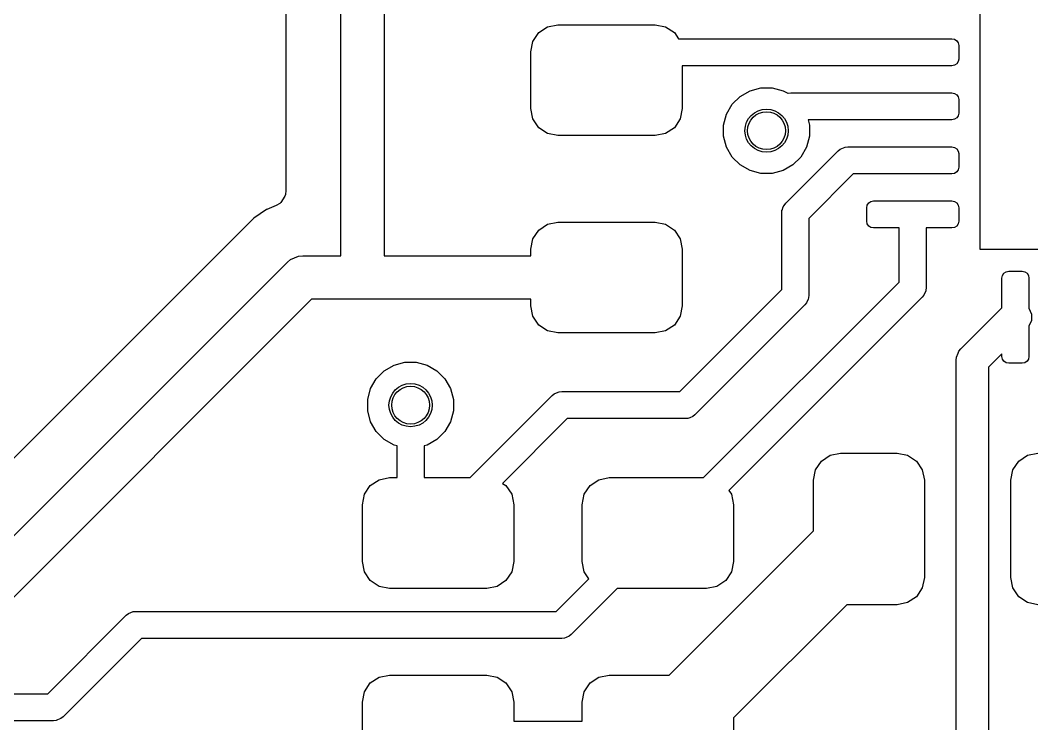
# Model space of a CAD drawing. Header units: inches. Extents: x -2.18 to 1.8, y 0.44 to 2.81.
# Drawn here: x 0.3879 to 0.7561, y 1.509 to 1.7651 of the extents above; entities that cross this region are included whole.
import ezdxf

# ---------------------------------------------------------------- set-up
doc = ezdxf.new("R2010")
doc.units = ezdxf.units.IN
doc.header["$MEASUREMENT"] = 0
doc.layers.add('BLACK', color=250, linetype='CONTINUOUS')

msp = doc.modelspace()

# ---------------------------------------------------------------- linework, layer by layer
at = {"layer": 'BLACK', "linetype": 'CONTINUOUS'}
for p, q in [((0.50463, 1.67933), (0.50463, 1.95843)), ((0.52037, 1.94744), (0.52037, 1.67933)), ((0.73736, 1.68161), (0.73736, 1.82531)), ((0.48461, 1.78646), (0.48461, 1.70308)), ((0.57453, 1.75741), (0.57666, 1.7606)), ((0.57666, 1.7606), (0.57986, 1.76274)), ((0.57986, 1.76274), (0.58362, 1.76348)), ((0.58362, 1.76348), (0.61906, 1.76348)), ((0.61906, 1.76348), (0.62282, 1.76274)), ((0.62282, 1.76274), (0.62601, 1.7606)), ((0.62601, 1.7606), (0.6275, 1.75839)), ((0.57378, 1.75364), (0.57453, 1.75741)), ((0.6275, 1.75839), (0.71276, 1.75839)), ((0.71276, 1.75839), (0.72703, 1.75839)), ((0.72703, 1.75839), (0.72797, 1.7582)), ((0.72797, 1.7582), (0.72877, 1.75767)), ((0.72877, 1.75767), (0.7293, 1.75687)), ((0.7293, 1.75687), (0.72949, 1.75593)), ((0.57378, 1.73297), (0.57378, 1.75364)), ((0.72949, 1.75593), (0.72949, 1.751)), ((0.72877, 1.74926), (0.72797, 1.74873)), ((0.7293, 1.75006), (0.72877, 1.74926)), ((0.72949, 1.751), (0.7293, 1.75006)), ((0.69848, 1.74854), (0.6289, 1.74854)), ((0.6289, 1.74854), (0.6289, 1.73297)), ((0.72703, 1.74854), (0.69848, 1.74854)), ((0.72797, 1.74873), (0.72703, 1.74854)), ((0.64997, 1.73742), (0.65353, 1.73947)), ((0.65353, 1.73947), (0.6575, 1.74053)), ((0.6575, 1.74053), (0.66161, 1.74053)), ((0.66161, 1.74053), (0.66558, 1.73947)), ((0.66558, 1.73947), (0.66724, 1.73852)), ((0.66724, 1.73852), (0.66745, 1.73861)), ((0.66745, 1.73861), (0.66841, 1.7387)), ((0.66841, 1.7387), (0.71276, 1.7387)), ((0.71276, 1.7387), (0.72703, 1.7387)), ((0.72703, 1.7387), (0.72797, 1.73851)), ((0.72797, 1.73851), (0.72877, 1.73798)), ((0.72877, 1.73798), (0.7293, 1.73718)), ((0.64501, 1.73095), (0.64706, 1.73451)), ((0.64706, 1.73451), (0.64997, 1.73742)), ((0.7293, 1.73718), (0.72949, 1.73624)), ((0.72949, 1.73624), (0.72949, 1.73132)), ((0.57453, 1.72921), (0.57378, 1.73297)), ((0.6289, 1.73297), (0.62815, 1.72921)), ((0.64394, 1.72698), (0.64501, 1.73095)), ((0.72949, 1.73132), (0.7293, 1.73038)), ((0.57666, 1.72601), (0.57453, 1.72921)), ((0.62815, 1.72921), (0.62601, 1.72601)), ((0.64394, 1.72287), (0.64394, 1.72698)), ((0.69848, 1.72886), (0.67466, 1.72886)), ((0.67466, 1.72886), (0.67517, 1.72698)), ((0.67517, 1.72698), (0.67517, 1.72287)), ((0.72703, 1.72886), (0.69848, 1.72886)), ((0.72797, 1.72905), (0.72703, 1.72886)), ((0.72877, 1.72958), (0.72797, 1.72905)), ((0.7293, 1.73038), (0.72877, 1.72958)), ((0.57986, 1.72388), (0.57666, 1.72601)), ((0.58362, 1.72313), (0.57986, 1.72388)), ((0.61906, 1.72313), (0.58362, 1.72313)), ((0.62282, 1.72388), (0.61906, 1.72313)), ((0.62601, 1.72601), (0.62282, 1.72388)), ((0.64501, 1.71889), (0.64394, 1.72287)), ((0.67517, 1.72287), (0.6741, 1.71889)), ((0.64706, 1.71533), (0.64501, 1.71889)), ((0.66652, 1.69848), (0.68561, 1.71757)), ((0.6741, 1.71889), (0.67205, 1.71533)), ((0.68561, 1.71757), (0.68636, 1.71819)), ((0.68636, 1.71819), (0.68813, 1.71892)), ((0.68813, 1.71892), (0.68909, 1.71902)), ((0.68909, 1.71902), (0.71276, 1.71902)), ((0.71276, 1.71902), (0.72703, 1.71902)), ((0.72703, 1.71902), (0.72797, 1.71883)), ((0.72797, 1.71883), (0.72877, 1.7183)), ((0.72877, 1.7183), (0.7293, 1.7175)), ((0.7293, 1.7175), (0.72949, 1.71656)), ((0.72949, 1.71656), (0.72949, 1.71163)), ((0.64997, 1.71243), (0.64706, 1.71533)), ((0.65353, 1.71037), (0.64997, 1.71243)), ((0.66914, 1.71243), (0.66558, 1.71037)), ((0.67205, 1.71533), (0.66914, 1.71243)), ((0.6575, 1.70931), (0.65353, 1.71037)), ((0.66161, 1.70931), (0.6575, 1.70931)), ((0.66558, 1.71037), (0.66161, 1.70931)), ((0.69113, 1.70917), (0.67492, 1.69296)), ((0.69848, 1.70917), (0.69113, 1.70917)), ((0.72703, 1.70917), (0.69848, 1.70917)), ((0.72797, 1.70936), (0.72703, 1.70917)), ((0.72877, 1.70989), (0.72797, 1.70936)), ((0.7293, 1.71069), (0.72877, 1.70989)), ((0.72949, 1.71163), (0.7293, 1.71069)), ((0.48424, 1.70112), (0.48275, 1.6988)), ((0.48441, 1.70171), (0.48424, 1.70112)), ((0.48461, 1.70308), (0.48441, 1.70171)), ((0.48101, 1.69763), (0.47766, 1.69624)), ((0.48234, 1.69845), (0.48101, 1.69763)), ((0.48275, 1.6988), (0.48234, 1.69845)), ((0.66566, 1.69714), (0.66591, 1.69773)), ((0.66591, 1.69773), (0.66652, 1.69848)), ((0.66591, 1.69773), (0.66591, 1.69773)), ((0.69602, 1.69687), (0.69621, 1.69781)), ((0.69621, 1.69781), (0.69674, 1.69861)), ((0.69674, 1.69861), (0.69754, 1.69914)), ((0.69754, 1.69914), (0.69848, 1.69933)), ((0.69848, 1.69933), (0.72703, 1.69933)), ((0.72703, 1.69933), (0.72797, 1.69914)), ((0.72797, 1.69914), (0.72877, 1.69861)), ((0.72877, 1.69861), (0.7293, 1.69781)), ((0.7293, 1.69781), (0.72949, 1.69687)), ((0.4775, 1.69618), (0.47293, 1.69312)), ((0.47755, 1.6962), (0.4775, 1.69618)), ((0.47766, 1.69624), (0.47755, 1.6962)), ((0.66508, 1.695), (0.66517, 1.69596)), ((0.66508, 1.66704), (0.66508, 1.695)), ((0.66517, 1.69596), (0.66521, 1.69604)), ((0.66521, 1.69604), (0.66566, 1.69714)), ((0.69602, 1.69195), (0.69602, 1.69687)), ((0.72949, 1.69687), (0.72949, 1.69195)), ((0.47293, 1.69312), (0.36225, 1.58245)), ((0.47293, 1.69312), (0.47293, 1.69312)), ((0.47293, 1.69312), (0.47293, 1.69312)), ((0.57666, 1.68875), (0.57986, 1.69088)), ((0.57986, 1.69088), (0.58362, 1.69163)), ((0.58362, 1.69163), (0.61906, 1.69163)), ((0.61906, 1.69163), (0.62282, 1.69088)), ((0.62282, 1.69088), (0.62601, 1.68875)), ((0.67492, 1.69296), (0.67492, 1.665)), ((0.69621, 1.69101), (0.69602, 1.69195)), ((0.69674, 1.69021), (0.69621, 1.69101)), ((0.69754, 1.68968), (0.69674, 1.69021)), ((0.72877, 1.69021), (0.72797, 1.68968)), ((0.7293, 1.69101), (0.72877, 1.69021)), ((0.72949, 1.69195), (0.7293, 1.69101)), ((0.57453, 1.68556), (0.57666, 1.68875)), ((0.62601, 1.68875), (0.62815, 1.68556)), ((0.69848, 1.68949), (0.69754, 1.68968)), ((0.70783, 1.68949), (0.69848, 1.68949)), ((0.70783, 1.66979), (0.70783, 1.68949)), ((0.72703, 1.68949), (0.71768, 1.68949)), ((0.71768, 1.68949), (0.71768, 1.66776)), ((0.72797, 1.68968), (0.72703, 1.68949)), ((0.57378, 1.68179), (0.57453, 1.68556)), ((0.62815, 1.68556), (0.6289, 1.68179)), ((0.48633, 1.678), (0.48917, 1.67918)), ((0.48917, 1.67918), (0.49071, 1.67933)), ((0.49071, 1.67933), (0.50463, 1.67933)), ((0.52037, 1.67933), (0.57378, 1.67933)), ((0.57378, 1.67933), (0.57378, 1.68179)), ((0.6289, 1.68179), (0.6289, 1.66112)), ((0.84169, 1.68161), (0.73736, 1.68161)), ((0.3684, 1.56028), (0.48514, 1.67702)), ((0.48514, 1.67702), (0.48633, 1.678)), ((0.74524, 1.67128), (0.74542, 1.67222)), ((0.74542, 1.67222), (0.74596, 1.67302)), ((0.74596, 1.67302), (0.74676, 1.67355)), ((0.74676, 1.67355), (0.7477, 1.67374)), ((0.7477, 1.67374), (0.75262, 1.67374)), ((0.75262, 1.67374), (0.75356, 1.67355)), ((0.75356, 1.67355), (0.75436, 1.67302)), ((0.75436, 1.67302), (0.75489, 1.67222)), ((0.75489, 1.67222), (0.75508, 1.67128)), ((0.63664, 1.5986), (0.70783, 1.66979)), ((0.74524, 1.66044), (0.74524, 1.67128)), ((0.75508, 1.67128), (0.75508, 1.66026)), ((0.62796, 1.62992), (0.66508, 1.66704)), ((0.71624, 1.66428), (0.64588, 1.59392)), ((0.67492, 1.665), (0.67483, 1.66404)), ((0.71685, 1.66502), (0.71624, 1.66428)), ((0.71749, 1.66657), (0.71685, 1.66502)), ((0.71685, 1.66502), (0.71685, 1.66502)), ((0.71758, 1.6668), (0.71749, 1.66657)), ((0.71768, 1.66776), (0.71758, 1.6668)), ((0.71758, 1.6668), (0.71758, 1.6668)), ((0.49397, 1.66358), (0.37953, 1.54914)), ((0.51472, 1.66358), (0.49397, 1.66358)), ((0.57378, 1.66358), (0.51472, 1.66358)), ((0.57378, 1.66112), (0.57378, 1.66358)), ((0.57453, 1.65736), (0.57378, 1.66112)), ((0.6289, 1.66112), (0.62815, 1.65736)), ((0.67348, 1.66152), (0.63348, 1.62152)), ((0.67409, 1.66227), (0.67348, 1.66152)), ((0.67466, 1.66363), (0.67409, 1.66227)), ((0.67409, 1.66227), (0.67409, 1.66227)), ((0.67483, 1.66404), (0.67466, 1.66363)), ((0.67483, 1.66404), (0.67483, 1.66404)), ((0.57666, 1.65416), (0.57453, 1.65736)), ((0.62815, 1.65736), (0.62601, 1.65416)), ((0.73029, 1.64549), (0.74524, 1.66044)), ((0.75508, 1.66026), (0.75595, 1.65816)), ((0.75595, 1.65816), (0.75595, 1.65586)), ((0.57986, 1.65203), (0.57666, 1.65416)), ((0.62601, 1.65416), (0.62282, 1.65203)), ((0.75595, 1.65586), (0.75508, 1.65375)), ((0.75508, 1.65375), (0.75508, 1.64274)), ((0.58362, 1.65128), (0.57986, 1.65203)), ((0.61906, 1.65128), (0.58362, 1.65128)), ((0.62282, 1.65203), (0.61906, 1.65128)), ((0.72856, 1.64132), (0.72868, 1.64247)), ((0.72868, 1.64247), (0.72929, 1.64396)), ((0.72929, 1.64396), (0.72956, 1.6446)), ((0.72956, 1.6446), (0.73029, 1.64549)), ((0.74524, 1.64373), (0.74037, 1.63887)), ((0.74524, 1.64274), (0.74524, 1.64373)), ((0.74542, 1.64179), (0.74524, 1.64274)), ((0.75508, 1.64274), (0.75489, 1.64179)), ((0.52041, 1.63749), (0.52397, 1.63955)), ((0.52397, 1.63955), (0.52794, 1.64061)), ((0.52794, 1.64061), (0.53206, 1.64061)), ((0.53206, 1.64061), (0.53603, 1.63955)), ((0.53603, 1.63955), (0.53959, 1.63749)), ((0.72856, 1.46203), (0.72856, 1.64132)), ((0.74037, 1.63887), (0.74037, 1.46256)), ((0.74596, 1.641), (0.74542, 1.64179)), ((0.74676, 1.64046), (0.74596, 1.641)), ((0.7477, 1.64028), (0.74676, 1.64046)), ((0.75262, 1.64028), (0.7477, 1.64028)), ((0.75356, 1.64046), (0.75262, 1.64028)), ((0.75436, 1.641), (0.75356, 1.64046)), ((0.75489, 1.64179), (0.75436, 1.641)), ((0.51751, 1.63459), (0.52041, 1.63749)), ((0.53959, 1.63749), (0.54249, 1.63459)), ((0.51545, 1.63103), (0.51751, 1.63459)), ((0.54249, 1.63459), (0.54455, 1.63103)), ((0.51439, 1.62706), (0.51545, 1.63103)), ((0.54455, 1.63103), (0.54561, 1.62706)), ((0.55164, 1.5986), (0.58152, 1.62848)), ((0.58152, 1.62848), (0.58227, 1.62909)), ((0.58227, 1.62909), (0.5837, 1.62969)), ((0.58227, 1.62909), (0.58227, 1.62909)), ((0.5837, 1.62969), (0.58404, 1.62983)), ((0.58404, 1.62983), (0.585, 1.62992)), ((0.58404, 1.62983), (0.58404, 1.62983)), ((0.585, 1.62992), (0.62796, 1.62992)), ((0.51439, 1.62294), (0.51439, 1.62706)), ((0.54561, 1.62706), (0.54561, 1.62294)), ((0.51545, 1.61897), (0.51439, 1.62294)), ((0.54561, 1.62294), (0.54455, 1.61897)), ((0.58704, 1.62008), (0.56348, 1.59652)), ((0.63, 1.62008), (0.58704, 1.62008)), ((0.63096, 1.62017), (0.63, 1.62008)), ((0.63158, 1.62043), (0.63096, 1.62017)), ((0.63096, 1.62017), (0.63096, 1.62017)), ((0.63273, 1.62091), (0.63158, 1.62043)), ((0.63348, 1.62152), (0.63273, 1.62091)), ((0.63273, 1.62091), (0.63273, 1.62091)), ((0.51751, 1.61541), (0.51545, 1.61897)), ((0.54455, 1.61897), (0.54249, 1.61541)), ((0.52041, 1.61251), (0.51751, 1.61541)), ((0.54249, 1.61541), (0.53959, 1.61251)), ((0.52397, 1.61045), (0.52041, 1.61251)), ((0.52508, 1.61015), (0.52397, 1.61045)), ((0.52508, 1.5986), (0.52508, 1.61015)), ((0.53603, 1.61045), (0.53492, 1.61015)), ((0.53492, 1.61015), (0.53492, 1.5986)), ((0.53959, 1.61251), (0.53603, 1.61045)), ((0.67952, 1.6046), (0.68271, 1.60673)), ((0.68271, 1.60673), (0.68648, 1.60748)), ((0.68648, 1.60748), (0.70715, 1.60748)), ((0.70715, 1.60748), (0.71091, 1.60673)), ((0.71091, 1.60673), (0.71411, 1.6046)), ((0.75137, 1.6046), (0.75456, 1.60673)), ((0.75456, 1.60673), (0.75833, 1.60748)), ((0.67738, 1.6014), (0.67952, 1.6046)), ((0.71411, 1.6046), (0.71624, 1.6014)), ((0.74923, 1.6014), (0.75137, 1.6046)), ((0.51852, 1.59785), (0.52228, 1.5986)), ((0.52228, 1.5986), (0.52508, 1.5986)), ((0.53492, 1.5986), (0.55164, 1.5986)), ((0.59852, 1.59785), (0.60228, 1.5986)), ((0.60228, 1.5986), (0.63664, 1.5986)), ((0.67663, 1.59764), (0.67738, 1.6014)), ((0.71624, 1.6014), (0.71699, 1.59764)), ((0.74848, 1.59764), (0.74923, 1.6014)), ((0.51319, 1.59253), (0.51532, 1.59572)), ((0.51532, 1.59572), (0.51852, 1.59785)), ((0.56348, 1.59652), (0.56468, 1.59572)), ((0.56468, 1.59572), (0.56681, 1.59253)), ((0.59319, 1.59253), (0.59532, 1.59572)), ((0.59532, 1.59572), (0.59852, 1.59785)), ((0.67663, 1.57923), (0.67663, 1.59764)), ((0.71699, 1.59764), (0.71699, 1.5622)), ((0.74848, 1.5622), (0.74848, 1.59764)), ((0.51244, 1.58876), (0.51319, 1.59253)), ((0.56681, 1.59253), (0.56756, 1.58876)), ((0.59244, 1.58876), (0.59319, 1.59253)), ((0.64588, 1.59392), (0.64681, 1.59253)), ((0.64681, 1.59253), (0.64756, 1.58876)), ((0.51244, 1.56809), (0.51244, 1.58876)), ((0.56756, 1.58876), (0.56756, 1.56809)), ((0.59244, 1.56809), (0.59244, 1.58876)), ((0.64756, 1.58876), (0.64756, 1.56809)), ((0.62415, 1.52675), (0.67663, 1.57923)), ((0.51319, 1.56432), (0.51244, 1.56809)), ((0.56756, 1.56809), (0.56681, 1.56432)), ((0.59319, 1.56432), (0.59244, 1.56809)), ((0.64756, 1.56809), (0.64681, 1.56432)), ((0.51532, 1.56113), (0.51319, 1.56432)), ((0.51852, 1.559), (0.51532, 1.56113)), ((0.56468, 1.56113), (0.56148, 1.559)), ((0.56681, 1.56432), (0.56468, 1.56113)), ((0.58296, 1.54992), (0.59486, 1.56182)), ((0.59486, 1.56182), (0.59319, 1.56432)), ((0.64468, 1.56113), (0.64148, 1.559)), ((0.64681, 1.56432), (0.64468, 1.56113)), ((0.71699, 1.5622), (0.71624, 1.55844)), ((0.74923, 1.55844), (0.74848, 1.5622)), ((0.52228, 1.55825), (0.51852, 1.559)), ((0.55772, 1.55825), (0.52228, 1.55825)), ((0.56148, 1.559), (0.55772, 1.55825)), ((0.60521, 1.55825), (0.58848, 1.54152)), ((0.63772, 1.55825), (0.60521, 1.55825)), ((0.64148, 1.559), (0.63772, 1.55825)), ((0.71624, 1.55844), (0.71411, 1.55524)), ((0.75137, 1.55524), (0.74923, 1.55844)), ((0.71411, 1.55524), (0.71091, 1.55311)), ((0.75456, 1.55311), (0.75137, 1.55524)), ((0.68874, 1.55236), (0.64756, 1.51118)), ((0.70715, 1.55236), (0.68874, 1.55236)), ((0.71091, 1.55311), (0.70715, 1.55236)), ((0.75833, 1.55236), (0.75456, 1.55311)), ((0.39796, 1.51992), (0.42652, 1.54848)), ((0.42652, 1.54848), (0.42727, 1.54909)), ((0.42727, 1.54909), (0.42904, 1.54983)), ((0.42904, 1.54983), (0.43, 1.54992)), ((0.42904, 1.54983), (0.42904, 1.54983)), ((0.43, 1.54992), (0.58296, 1.54992)), ((0.43204, 1.54008), (0.40348, 1.51152)), ((0.585, 1.54008), (0.43204, 1.54008)), ((0.58596, 1.54017), (0.585, 1.54008)), ((0.58658, 1.54043), (0.58596, 1.54017)), ((0.58596, 1.54017), (0.58596, 1.54017)), ((0.58773, 1.54091), (0.58658, 1.54043)), ((0.58848, 1.54152), (0.58773, 1.54091)), ((0.58773, 1.54091), (0.58773, 1.54091)), ((0.51532, 1.52387), (0.51852, 1.526)), ((0.51852, 1.526), (0.52228, 1.52675)), ((0.52228, 1.52675), (0.55772, 1.52675)), ((0.55772, 1.52675), (0.56148, 1.526)), ((0.56148, 1.526), (0.56468, 1.52387)), ((0.59532, 1.52387), (0.59852, 1.526)), ((0.59852, 1.526), (0.60228, 1.52675)), ((0.60228, 1.52675), (0.62415, 1.52675)), ((0.51244, 1.51691), (0.51319, 1.52068)), ((0.51319, 1.52068), (0.51532, 1.52387)), ((0.56468, 1.52387), (0.56681, 1.52068)), ((0.56681, 1.52068), (0.56756, 1.51691)), ((0.59244, 1.51691), (0.59319, 1.52068)), ((0.59319, 1.52068), (0.59532, 1.52387)), ((0.28154, 1.51992), (0.39796, 1.51992)), ((0.51244, 1.49624), (0.51244, 1.51691)), ((0.56756, 1.51691), (0.56756, 1.50992)), ((0.59244, 1.50992), (0.59244, 1.51691)), ((0.4, 1.51008), (0.28154, 1.51008)), ((0.40096, 1.51017), (0.4, 1.51008)), ((0.40148, 1.51039), (0.40096, 1.51017)), ((0.40096, 1.51017), (0.40096, 1.51017)), ((0.40273, 1.51091), (0.40148, 1.51039)), ((0.40348, 1.51152), (0.40273, 1.51091)), ((0.40273, 1.51091), (0.40273, 1.51091)), ((0.56756, 1.50992), (0.59244, 1.50992)), ((0.64756, 1.51118), (0.64756, 1.49624))]:
    msp.add_line(p, q, dxfattribs=at)
at = {"layer": 'BLACK'}
for centre in [(0.65955, 1.72492), (0.53, 1.625)]:
    msp.add_circle(centre, 0.00787, dxfattribs=at)
at = {"layer": 'WHITE'}
for centre in [(0.65955, 1.72492), (0.53, 1.625)]:
    msp.add_circle(centre, 0.00689, dxfattribs=at)

doc.saveas('drawing.dxf')
